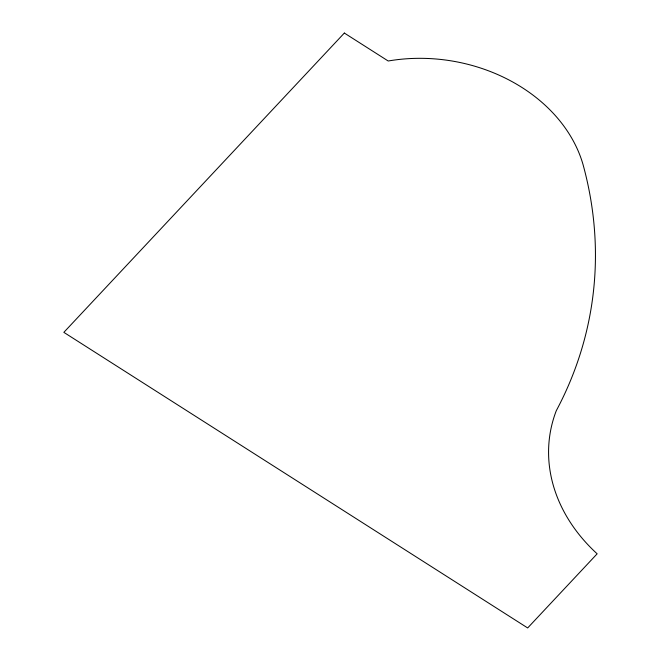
<?xml version="1.0" encoding="UTF-8"?>
<svg xmlns="http://www.w3.org/2000/svg" width="661" height="661" viewBox="0 0 661 661"><rect width="100%" height="100%" fill="white"/><g stroke="black" fill="none" stroke-linecap="round" stroke-linejoin="round"><path stroke-width="0.99" d="M344.34 33.05L63.844 332.351L527.676 627.95L597.156 553.819A179.379 143.445 9.3 0 1 556.306 410.663A509.3 407.283 9.3 0 0 582.977 164.341A156.888 125.466 9.3 0 0 388.197 61.002L344.34 33.05"/></g></svg>
